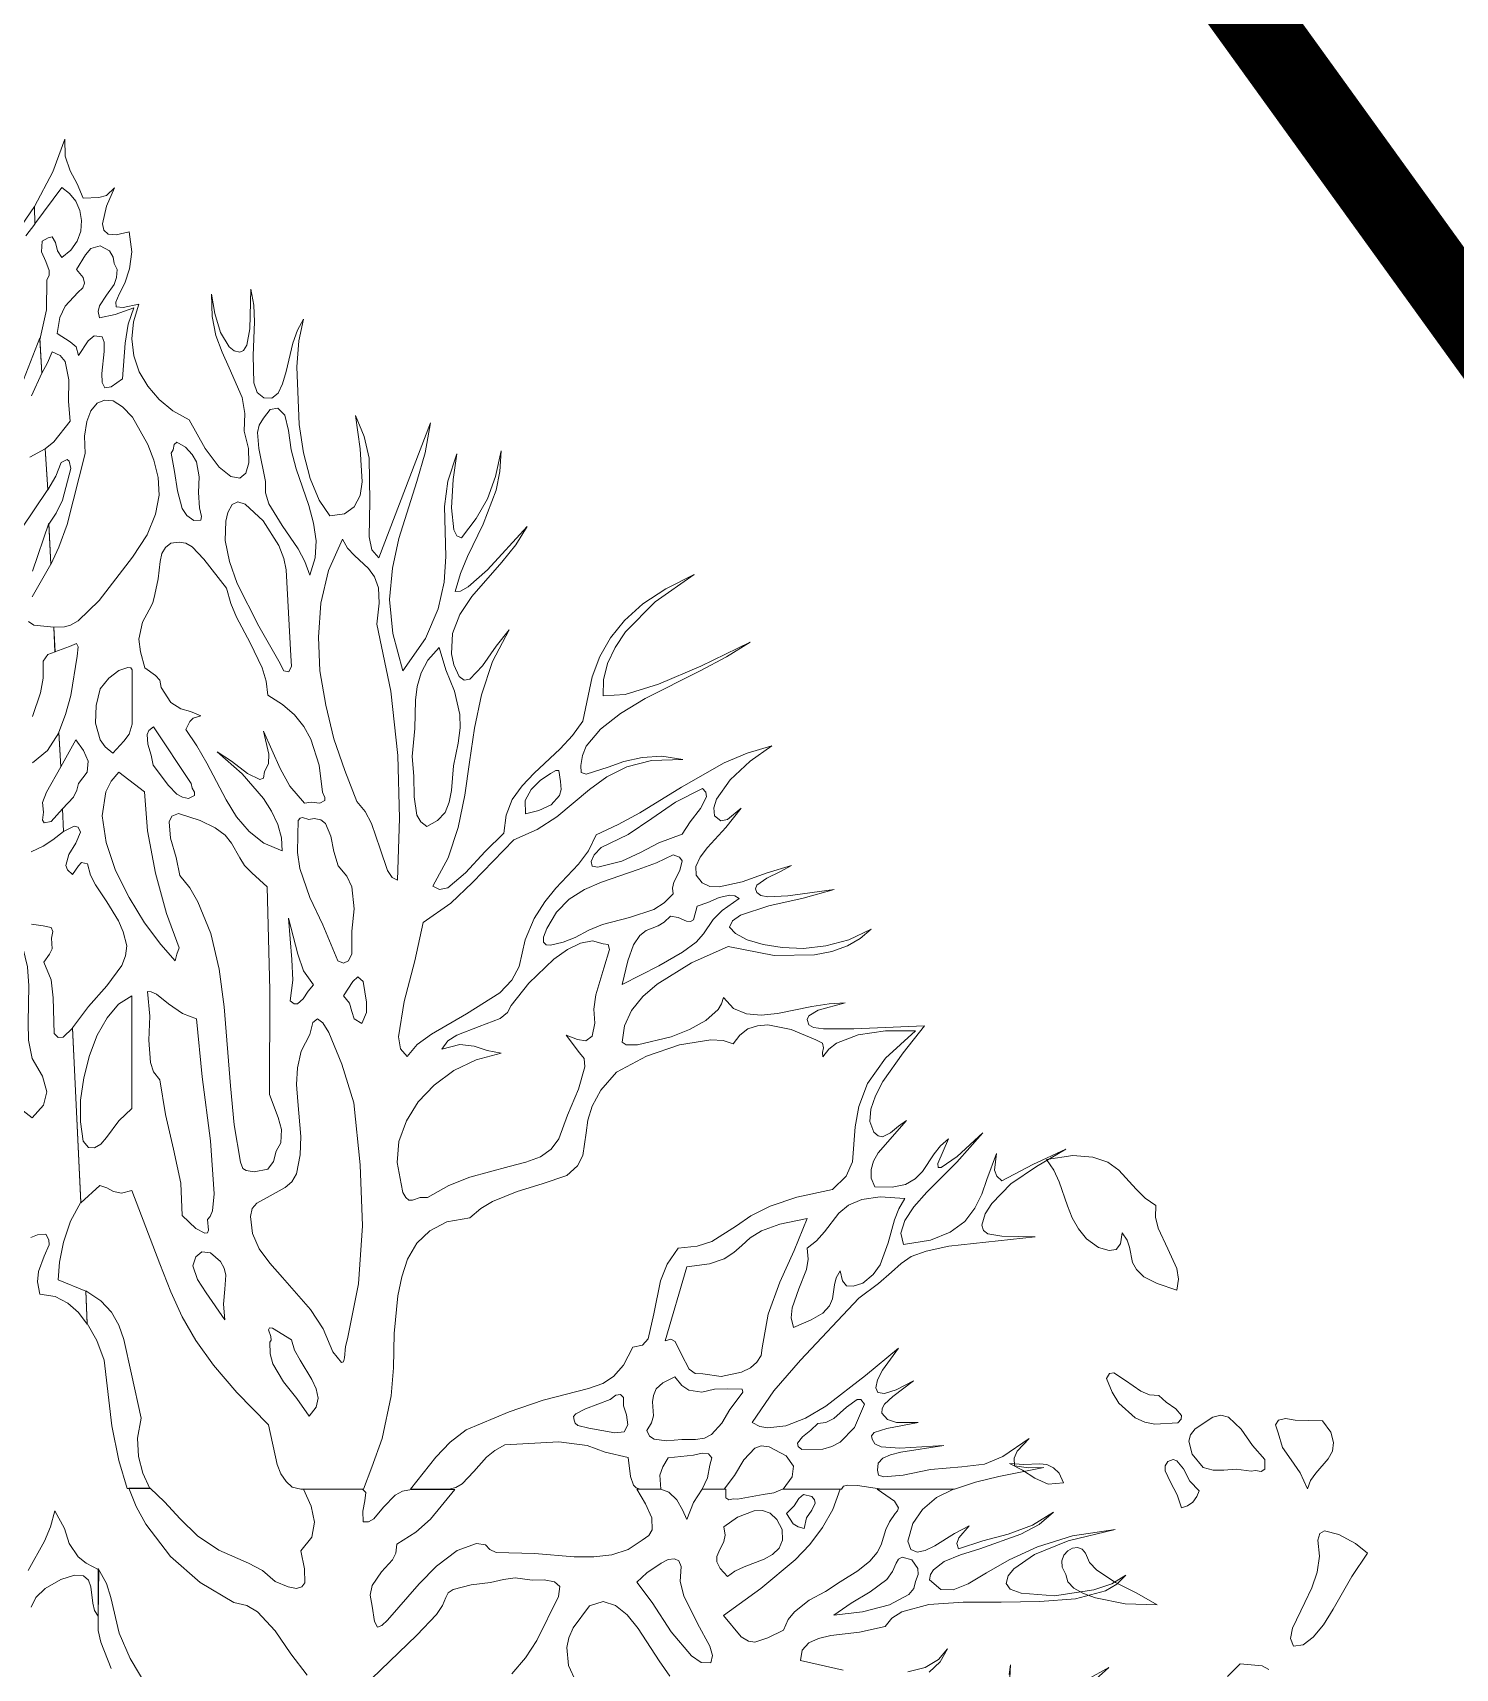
# Model space of a CAD drawing. Header units: inches. Extents: x -340059099 to 1458168, y 1119167 to 1294232938.
# Drawn here: x 457132.2 to 457316.9, y 2621701.6 to 2621913.9 of the extents above; entities that cross this region are included whole.
import ezdxf

# ---------------------------------------------------------------- set-up
doc = ezdxf.new("R2010")
doc.units = ezdxf.units.IN
doc.header["$MEASUREMENT"] = 0
doc.layers.add('BUILDING', color=5, linetype='Continuous', lineweight=15)
doc.layers.add('TREE', color=3, linetype='Continuous', lineweight=15)
doc.layers.add('Text', color=7, linetype='Continuous')

# ---------------------------------------------------------------- blocks, each defined once
blk = doc.blocks.new('tree2')
at = {"layer": 'TREE'}
for points in [[(5207.2362, 5947.8649), (5207.2144, 5947.8738), (5207.2153, 5947.8877), (5207.2187, 5947.9037), (5207.2242, 5947.9203), (5207.2322, 5947.9351), (5207.2258, 5948.0727), (5207.2184, 5948.0656), (5207.2144, 5948.0653), (5207.2113, 5948.0684), (5207.2104, 5948.0967), (5207.2088, 5948.1109), (5207.203, 5948.1248), (5207.2076, 5948.1312), (5207.2095, 5948.1355), (5207.2091, 5948.1439), (5207.2101, 5948.1491), (5207.2088, 5948.1522), (5207.2024, 5948.1537), (5207.1934, 5948.1549)], [(5207.1931, 5948.2122), (5207.2024, 5948.2165), (5207.2101, 5948.2215), (5207.2187, 5948.2282), (5207.2178, 5948.2461), (5207.2088, 5948.2362), (5207.2033, 5948.235), (5207.2021, 5948.2372), (5207.2027, 5948.2436), (5207.2021, 5948.251), (5207.2051, 5948.2593), (5207.2165, 5948.2793), (5207.215, 5948.3061), (5207.2058, 5948.2923), (5207.1941, 5948.2824)], [(5207.1941, 5948.3191), (5207.2005, 5948.3379), (5207.2024, 5948.3493), (5207.2024, 5948.3628), (5207.2061, 5948.368), (5207.2119, 5948.3702), (5207.211, 5948.3896), (5207.195, 5948.3914), (5207.191, 5948.3942)], [(5207.1937, 5948.4136), (5207.2085, 5948.4395), (5207.207, 5948.4718), (5207.1941, 5948.4339)], [(5207.1851, 5948.4672), (5207.2061, 5948.4986), (5207.2042, 5948.5306), (5207.1919, 5948.5242)], [(5207.1934, 5948.5725), (5207.2015, 5948.5904), (5207.1999, 5948.6184), (5207.1833, 5948.5756)], [(5207.1888, 5948.6991), (5207.1959, 5948.7083), (5207.1956, 5948.7222), (5207.1716, 5948.6871)], [(5207.1928, 5947.9074), (5207.1981, 5947.9095), (5207.2045, 5947.9098), (5207.207, 5947.9055), (5207.2073, 5947.9015), (5207.2033, 5947.8926), (5207.1987, 5947.8803), (5207.1981, 5947.8723), (5207.1999, 5947.8624), (5207.2119, 5947.8606), (5207.2221, 5947.8553), (5207.2304, 5947.8479), (5207.2372, 5947.8387), (5207.2362, 5947.8649)], [(5207.9229, 5947.7084), (5207.9396, 5947.714), (5207.958, 5947.7183), (5207.9935, 5947.7254), (5207.9814, 5947.7251), (5207.9704, 5947.7269), (5207.9701, 5947.7328), (5207.9725, 5947.7383), (5207.9821, 5947.7485), (5207.9611, 5947.7343), (5207.9467, 5947.7282), (5207.9288, 5947.726), (5207.9039, 5947.7238), (5207.8823, 5947.7195), (5207.8672, 5947.718), (5207.8629, 5947.7195), (5207.862, 5947.7235), (5207.8626, 5947.7288), (5207.8663, 5947.7328), (5207.8724, 5947.7355), (5207.8805, 5947.7377), (5207.9146, 5947.7429), (5207.8798, 5947.7408), (5207.865, 5947.7417), (5207.8601, 5947.7442), (5207.858, 5947.7479), (5207.8574, 5947.7506), (5207.8595, 5947.7531), (5207.8694, 5947.7562), (5207.8943, 5947.7611), (5207.8771, 5947.7611), (5207.87, 5947.7633), (5207.8654, 5947.7685), (5207.8657, 5947.7722), (5207.8675, 5947.7756), (5207.8743, 5947.7817), (5207.8906, 5947.7941), (5207.8768, 5947.787), (5207.8675, 5947.7839), (5207.8623, 5947.7848), (5207.8607, 5947.7885), (5207.862, 5947.7947), (5207.866, 5947.8024), (5207.8786, 5947.8199), (5207.8527, 5947.7981), (5207.8213, 5947.774), (5207.8053, 5947.7645), (5207.7896, 5947.7583), (5207.7754, 5947.7568), (5207.769, 5947.758), (5207.7631, 5947.7611), (5207.7801, 5947.7861), (5207.8013, 5947.8104), (5207.8472, 5947.8593), (5207.8629, 5947.871), (5207.8731, 5947.88), (5207.8808, 5947.8867), (5207.8888, 5947.8923), (5207.9005, 5947.8966), (5207.9186, 5947.9003), (5207.9867, 5947.9077), (5207.9605, 5947.9083), (5207.9494, 5947.9101), (5207.946, 5947.9129), (5207.9445, 5947.9169), (5207.9473, 5947.9259), (5207.9525, 5947.9342), (5207.9676, 5947.9496), (5207.9879, 5947.9634), (5208.011, 5947.977), (5207.9848, 5947.965), (5207.9605, 5947.952), (5207.9565, 5947.9557), (5207.9547, 5947.9606), (5207.9562, 5947.9736), (5207.9485, 5947.953), (5207.9445, 5947.9416), (5207.939, 5947.9305), (5207.931, 5947.92), (5207.9196, 5947.9114), (5207.9039, 5947.9052), (5207.8826, 5947.9018), (5207.8805, 5947.9108), (5207.8838, 5947.9206), (5207.8909, 5947.9314), (5207.9011, 5947.9431), (5207.9248, 5947.9668), (5207.9454, 5947.9899), (5207.9251, 5947.9714), (5207.9125, 5947.9625), (5207.91, 5947.9625), (5207.9097, 5947.9659), (5207.9183, 5947.9853), (5207.9119, 5947.9797), (5207.9069, 5947.9733), (5207.8977, 5947.9594), (5207.8918, 5947.9536), (5207.8841, 5947.9493), (5207.8737, 5947.9471), (5207.8601, 5947.9474), (5207.857, 5947.9542), (5207.857, 5947.961), (5207.8589, 5947.9677), (5207.8626, 5947.9742), (5207.8851, 5947.9998), (5207.8786, 5947.9954), (5207.8724, 5947.9899), (5207.866, 5947.9868), (5207.8626, 5947.9877), (5207.8592, 5947.9905), (5207.8561, 5947.9991), (5207.8567, 5948.0087), (5207.8604, 5948.0192), (5207.8663, 5948.0305), (5207.8823, 5948.0533), (5207.8992, 5948.0746), (5207.8435, 5948.0721), (5207.8195, 5948.0721), (5207.8115, 5948.0733), (5207.8078, 5948.0755), (5207.8065, 5948.0795), (5207.8078, 5948.0826), (5207.8152, 5948.0869), (5207.8364, 5948.0927), (5207.8238, 5948.0921), (5207.8102, 5948.09), (5207.7831, 5948.0844), (5207.7702, 5948.0829), (5207.7585, 5948.0841), (5207.7483, 5948.0884), (5207.7403, 5948.0971), (5207.7388, 5948.0921), (5207.736, 5948.0875), (5207.7265, 5948.0789), (5207.7135, 5948.0718), (5207.6991, 5948.0659), (5207.6723, 5948.0595), (5207.6634, 5948.0595), (5207.6603, 5948.0617), (5207.6621, 5948.0746), (5207.6677, 5948.0866), (5207.6766, 5948.0977), (5207.688, 5948.1075), (5207.7151, 5948.1245), (5207.744, 5948.1374), (5207.7804, 5948.1303), (5207.8124, 5948.1306), (5207.8259, 5948.1334), (5207.8383, 5948.1377), (5207.8484, 5948.1436), (5207.857, 5948.1509), (5207.8395, 5948.1426), (5207.8213, 5948.1377), (5207.8035, 5948.1358), (5207.7868, 5948.1365), (5207.7717, 5948.1389), (5207.7591, 5948.1426), (5207.7499, 5948.1476), (5207.745, 5948.1525), (5207.7474, 5948.1577), (5207.7539, 5948.162), (5207.7761, 5948.1694), (5207.8032, 5948.1756), (5207.8278, 5948.1823), (5207.7911, 5948.1774), (5207.7754, 5948.1765), (5207.7699, 5948.1777), (5207.7668, 5948.1799), (5207.7656, 5948.183), (5207.7668, 5948.1857), (5207.7745, 5948.1913), (5207.785, 5948.1962), (5207.7942, 5948.2014), (5207.7748, 5948.1956), (5207.7551, 5948.1885), (5207.737, 5948.1845), (5207.7296, 5948.1848), (5207.7234, 5948.1876), (5207.7188, 5948.1937), (5207.7185, 5948.2005), (5207.7219, 5948.2079), (5207.7277, 5948.2156), (5207.7422, 5948.2313), (5207.7542, 5948.2467), (5207.7434, 5948.2378), (5207.7382, 5948.2365), (5207.7333, 5948.2406), (5207.7326, 5948.247), (5207.7348, 5948.2538), (5207.7456, 5948.2689), (5207.7613, 5948.2837), (5207.7785, 5948.296), (5207.7591, 5948.2901), (5207.741, 5948.2824), (5207.7071, 5948.2633), (5207.6741, 5948.243), (5207.6572, 5948.2338), (5207.6396, 5948.2255), (5207.6335, 5948.2128), (5207.6258, 5948.2024), (5207.6079, 5948.1833), (5207.599, 5948.1725), (5207.5907, 5948.1593), (5207.5836, 5948.1426), (5207.5787, 5948.1214), (5207.5731, 5948.1106), (5207.5636, 5948.1008), (5207.5371, 5948.0841), (5207.5094, 5948.0681), (5207.4983, 5948.0598), (5207.4903, 5948.0503), (5207.4851, 5948.0564), (5207.4835, 5948.0659), (5207.4878, 5948.0937), (5207.4964, 5948.126), (5207.5029, 5948.1562), (5207.5248, 5948.1716), (5207.542, 5948.1879), (5207.5747, 5948.2215), (5207.5931, 5948.2298), (5207.6085, 5948.2399), (5207.6344, 5948.2615), (5207.648, 5948.2713), (5207.664, 5948.2793), (5207.6834, 5948.2843), (5207.7083, 5948.2852), (5207.6917, 5948.2877), (5207.676, 5948.2867), (5207.6615, 5948.2834), (5207.6492, 5948.279), (5207.6319, 5948.2735), (5207.6279, 5948.2747), (5207.6276, 5948.2803), (5207.6289, 5948.2883), (5207.6319, 5948.2957), (5207.643, 5948.3092), (5207.659, 5948.3215), (5207.6784, 5948.3332), (5207.7219, 5948.3551), (5207.7428, 5948.3662), (5207.7613, 5948.3779), (5207.7225, 5948.3588), (5207.6889, 5948.3446), (5207.6627, 5948.3366), (5207.6452, 5948.3354), (5207.6455, 5948.348), (5207.6486, 5948.361), (5207.6547, 5948.3736), (5207.663, 5948.3859), (5207.6864, 5948.4096), (5207.7172, 5948.4312), (5207.6948, 5948.4201), (5207.6766, 5948.4081), (5207.6621, 5948.3951), (5207.651, 5948.3813), (5207.6427, 5948.3665), (5207.6366, 5948.3505), (5207.6292, 5948.3154), (5207.6209, 5948.304), (5207.6113, 5948.2935), (5207.5907, 5948.2744), (5207.5811, 5948.2643), (5207.5734, 5948.2535), (5207.5685, 5948.2412), (5207.5667, 5948.227), (5207.5519, 5948.2125), (5207.5365, 5948.1956), (5207.5223, 5948.1836), (5207.5158, 5948.1823), (5207.5106, 5948.1851), (5207.5226, 5948.2073), (5207.5306, 5948.2313), (5207.5359, 5948.2569), (5207.5396, 5948.283), (5207.5436, 5948.3098), (5207.5491, 5948.3363), (5207.5577, 5948.3625), (5207.571, 5948.3877), (5207.5605, 5948.3748), (5207.5497, 5948.3591), (5207.5399, 5948.3486), (5207.5353, 5948.3477), (5207.5313, 5948.3508), (5207.5272, 5948.36), (5207.5254, 5948.3686), (5207.526, 5948.3847), (5207.5319, 5948.3998), (5207.5414, 5948.4139), (5207.5651, 5948.441), (5207.5762, 5948.4549), (5207.5851, 5948.4693), (5207.5537, 5948.4349), (5207.5386, 5948.4216), (5207.5325, 5948.4182), (5207.5282, 5948.4179), (5207.5325, 5948.4321), (5207.538, 5948.4456), (5207.5503, 5948.4712), (5207.5605, 5948.498), (5207.5636, 5948.5128), (5207.5645, 5948.5291), (5207.5602, 5948.5088), (5207.5537, 5948.4912), (5207.5448, 5948.4755), (5207.5331, 5948.4604), (5207.5294, 5948.462), (5207.5272, 5948.4666), (5207.5254, 5948.4841), (5207.5266, 5948.5063), (5207.5294, 5948.5266), (5207.5223, 5948.5051), (5207.5199, 5948.485), (5207.5208, 5948.4456), (5207.5195, 5948.4253), (5207.5149, 5948.4041), (5207.5048, 5948.3807), (5207.4869, 5948.3551), (5207.4789, 5948.3847), (5207.4764, 5948.4115), (5207.4786, 5948.4364), (5207.4838, 5948.4598), (5207.498, 5948.5048), (5207.5045, 5948.5275), (5207.5088, 5948.5513), (5207.4678, 5948.4444), (5207.4623, 5948.4509), (5207.4601, 5948.461), (5207.4607, 5948.4894), (5207.4601, 5948.5232), (5207.4564, 5948.5405), (5207.4493, 5948.5571), (5207.453, 5948.5306), (5207.4546, 5948.5045), (5207.453, 5948.4937), (5207.4484, 5948.4847), (5207.4407, 5948.4792), (5207.429, 5948.4777), (5207.4207, 5948.49), (5207.4136, 5948.5072), (5207.4084, 5948.5275), (5207.405, 5948.55), (5207.4031, 5948.5956), (5207.4047, 5948.6159), (5207.4084, 5948.6332), (5207.4035, 5948.6245), (5207.3998, 5948.6141), (5207.3945, 5948.5919), (5207.3918, 5948.582), (5207.3884, 5948.5747), (5207.3834, 5948.5707), (5207.377, 5948.571), (5207.3717, 5948.5753), (5207.369, 5948.5827), (5207.3684, 5948.6045), (5207.3696, 5948.631), (5207.369, 5948.6443), (5207.3668, 5948.6569), (5207.3659, 5948.6255), (5207.3634, 5948.6125), (5207.361, 5948.6085), (5207.3579, 5948.607), (5207.3536, 5948.6082), (5207.3496, 5948.6113), (5207.3428, 5948.6227), (5207.3382, 5948.6375), (5207.3357, 5948.6529), (5207.336, 5948.6353), (5207.3391, 5948.6202), (5207.344, 5948.607), (5207.3496, 5948.5947), (5207.3597, 5948.5713), (5207.3619, 5948.5586), (5207.3613, 5948.5445), (5207.3647, 5948.5309), (5207.365, 5948.5195), (5207.3628, 5948.5115), (5207.3579, 5948.5075), (5207.3508, 5948.5088), (5207.3416, 5948.5162), (5207.3305, 5948.5309), (5207.3179, 5948.5537), (5207.3049, 5948.5608), (5207.2941, 5948.5697), (5207.2852, 5948.5802), (5207.2784, 5948.5916), (5207.2741, 5948.6042), (5207.2726, 5948.6175), (5207.2738, 5948.631), (5207.2781, 5948.6449), (5207.2658, 5948.6424), (5207.2603, 5948.643), (5207.26, 5948.6467), (5207.2627, 5948.6529), (5207.267, 5948.6615), (5207.2707, 5948.6729), (5207.2726, 5948.6864), (5207.2704, 5948.7021), (5207.2603, 5948.6997), (5207.2538, 5948.7003), (5207.2504, 5948.7034), (5207.2495, 5948.7086), (5207.2526, 5948.7225), (5207.259, 5948.7369), (5207.2526, 5948.7308), (5207.2464, 5948.7292), (5207.2341, 5948.7289), (5207.2295, 5948.74), (5207.2239, 5948.7505), (5207.2199, 5948.7619), (5207.2196, 5948.7754), (5207.2101, 5948.7496), (5207.1956, 5948.7222), (5207.1959, 5948.7086), (5207.2172, 5948.7373), (5207.2233, 5948.7326), (5207.2282, 5948.7265), (5207.2316, 5948.7191), (5207.2329, 5948.7111), (5207.2322, 5948.7028), (5207.2295, 5948.6948), (5207.2245, 5948.6877), (5207.2172, 5948.6818), (5207.2138, 5948.6871), (5207.2122, 5948.6938), (5207.2095, 5948.6981), (5207.2064, 5948.6975), (5207.2018, 5948.6948), (5207.2011, 5948.6864), (5207.2045, 5948.6787), (5207.2073, 5948.6717), (5207.2073, 5948.668), (5207.2055, 5948.664), (5207.2051, 5948.6406), (5207.1999, 5948.6169), (5207.2015, 5948.5904), (5207.2058, 5948.5987), (5207.2095, 5948.6073), (5207.2159, 5948.6045), (5207.2199, 5948.5996), (5207.2227, 5948.5851), (5207.2224, 5948.5682), (5207.2239, 5948.5525), (5207.211, 5948.5362), (5207.2042, 5948.5306), (5207.2061, 5948.4983), (5207.2125, 5948.5091), (5207.2168, 5948.5199), (5207.2215, 5948.5223), (5207.223, 5948.5208), (5207.2245, 5948.5152), (5207.2178, 5948.49), (5207.2128, 5948.4798), (5207.207, 5948.4712), (5207.2085, 5948.4392), (5207.215, 5948.453), (5207.2215, 5948.4709), (5207.2356, 5948.5269), (5207.2353, 5948.5408), (5207.2369, 5948.5522), (5207.2402, 5948.5608), (5207.2452, 5948.5667), (5207.251, 5948.5691), (5207.2578, 5948.5685), (5207.2652, 5948.5639), (5207.2732, 5948.5556), (5207.2852, 5948.534), (5207.2901, 5948.5217), (5207.2935, 5948.5081), (5207.2941, 5948.494), (5207.2914, 5948.4789), (5207.2846, 5948.4626), (5207.2732, 5948.445), (5207.2467, 5948.4108), (5207.2301, 5948.3948), (5207.2242, 5948.3914), (5207.2193, 5948.3899), (5207.211, 5948.3896), (5207.2116, 5948.3702), (5207.2233, 5948.3745), (5207.2289, 5948.3767), (5207.2301, 5948.3742), (5207.2295, 5948.3668), (5207.2245, 5948.3357), (5207.2202, 5948.3206), (5207.215, 5948.3068), (5207.2165, 5948.2793), (5207.2282, 5948.3006), (5207.2344, 5948.2923), (5207.2381, 5948.2837), (5207.2372, 5948.275), (5207.2304, 5948.2661), (5207.2292, 5948.2609), (5207.2264, 5948.2553), (5207.2178, 5948.2461), (5207.2187, 5948.2282), (5207.227, 5948.2325), (5207.2301, 5948.2316), (5207.2319, 5948.2276), (5207.2282, 5948.219), (5207.2227, 5948.2101), (5207.2205, 5948.2014), (5207.2218, 5948.1978), (5207.2258, 5948.1941), (5207.2304, 5948.2011), (5207.2329, 5948.2036), (5207.2375, 5948.2027), (5207.2399, 5948.1937), (5207.2439, 5948.186), (5207.2529, 5948.1725), (5207.2621, 5948.1577), (5207.2658, 5948.1488), (5207.2686, 5948.1377), (5207.2677, 5948.13), (5207.2646, 5948.1223), (5207.2529, 5948.1063), (5207.2384, 5948.09), (5207.2258, 5948.073), (5207.2322, 5947.9348), (5207.2473, 5947.9483), (5207.2529, 5947.9465), (5207.2581, 5947.9437), (5207.2643, 5947.9422), (5207.2726, 5947.9443), (5207.2948, 5947.8864), (5207.3034, 5947.8643), (5207.3123, 5947.8446), (5207.3231, 5947.8258), (5207.3372, 5947.8064), (5207.3557, 5947.7848), (5207.3807, 5947.7593), (5207.3874, 5947.7278), (5207.3905, 5947.7205), (5207.3945, 5947.7143), (5207.3994, 5947.71), (5207.4062, 5947.7084), (5207.4558, 5947.7084), (5207.4623, 5947.7257), (5207.4706, 5947.7485), (5207.4777, 5947.782), (5207.4795, 5947.8042), (5207.4801, 5947.8313), (5207.4829, 5947.8612), (5207.486, 5947.8763), (5207.4906, 5947.8901), (5207.498, 5947.9028), (5207.5082, 5947.9126), (5207.5217, 5947.9197), (5207.5399, 5947.9228), (5207.5485, 5947.9302), (5207.5577, 5947.9357), (5207.5771, 5947.9437), (5207.5971, 5947.9496), (5207.6165, 5947.9563), (5207.6249, 5947.964), (5207.6292, 5947.972), (5207.6319, 5947.9899), (5207.6332, 5948.0001), (5207.6366, 5948.0111), (5207.6433, 5948.0238), (5207.6557, 5948.0379), (5207.6794, 5948.0506), (5207.7055, 5948.0595), (5207.7302, 5948.0635), (5207.74, 5948.0629), (5207.748, 5948.0604), (5207.7533, 5948.0672), (5207.7597, 5948.0721), (5207.7671, 5948.0746), (5207.7754, 5948.0755), (5207.7939, 5948.0718), (5207.8133, 5948.0635), (5207.8185, 5948.061), (5207.8195, 5948.0573), (5207.8185, 5948.0536), (5207.8189, 5948.05), (5207.8235, 5948.0561), (5207.8296, 5948.061), (5207.8469, 5948.0675), (5207.8684, 5948.0706), (5207.8921, 5948.0706), (5207.8684, 5948.049), (5207.8543, 5948.029), (5207.8472, 5948.0108), (5207.8444, 5947.9948), (5207.8423, 5947.9671), (5207.8373, 5947.9557), (5207.8266, 5947.9453), (5207.7982, 5947.9391), (5207.7773, 5947.932), (5207.7619, 5947.9243), (5207.7505, 5947.9166), (5207.7311, 5947.904), (5207.7194, 5947.9003), (5207.7046, 5947.8988), (5207.6957, 5947.8861), (5207.6905, 5947.8729), (5207.6852, 5947.847), (5207.6809, 5947.8273), (5207.6763, 5947.8221), (5207.6686, 5947.8205), (5207.6612, 5947.8064), (5207.6535, 5947.7974), (5207.6449, 5947.7919), (5207.6335, 5947.7879), (5207.5978, 5947.7787), (5207.571, 5947.7694), (5207.5368, 5947.7553), (5207.5242, 5947.7454), (5207.5128, 5947.7337), (5207.4928, 5947.7084), (5207.5235, 5947.7084), (5207.5288, 5947.7097), (5207.5337, 5947.7125), (5207.5429, 5947.7223), (5207.5531, 5947.7337), (5207.5596, 5947.7389), (5207.5676, 5947.7433), (5207.6101, 5947.7457), (5207.6326, 5947.7429), (5207.6467, 5947.7377), (5207.6649, 5947.7334), (5207.6667, 5947.7183), (5207.6692, 5947.7115), (5207.6714, 5947.7094), (5207.6744, 5947.7084), (5207.6908, 5947.7084), (5207.6901, 5947.7195), (5207.6923, 5947.726), (5207.6966, 5947.7331), (5207.7166, 5947.7352), (5207.7234, 5947.7368), (5207.7286, 5947.7362), (5207.7311, 5947.7331), (5207.7296, 5947.7272), (5207.7277, 5947.7174), (5207.7234, 5947.7084), (5207.741, 5947.7084), (5207.749, 5947.7192), (5207.7563, 5947.7315), (5207.765, 5947.7408), (5207.7702, 5947.7426), (5207.7764, 5947.7417), (5207.7899, 5947.7346), (5207.7958, 5947.7266), (5207.7945, 5947.718), (5207.7875, 5947.7084), (5207.8336, 5947.7084), (5207.8352, 5947.7106), (5207.8383, 5947.7115), (5207.8463, 5947.7112), (5207.8654, 5947.7084), (5207.9229, 5947.7084)], [(5207.2135, 5948.6218), (5207.2156, 5948.6344), (5207.2199, 5948.6433), (5207.2298, 5948.6541), (5207.2338, 5948.6578), (5207.2353, 5948.6615), (5207.2341, 5948.6661), (5207.2289, 5948.6723), (5207.2359, 5948.684), (5207.2402, 5948.6889), (5207.2476, 5948.6911), (5207.255, 5948.6871), (5207.2578, 5948.6821), (5207.2587, 5948.6772), (5207.2609, 5948.6723), (5207.2606, 5948.6661), (5207.2587, 5948.6606), (5207.2526, 5948.652), (5207.247, 5948.6436), (5207.2461, 5948.6393), (5207.247, 5948.6341), (5207.2593, 5948.6369), (5207.2741, 5948.6421), (5207.2698, 5948.6292), (5207.2673, 5948.6141), (5207.2652, 5948.5861), (5207.2563, 5948.5796), (5207.2513, 5948.579), (5207.2492, 5948.583), (5207.2489, 5948.5901), (5207.2507, 5948.6076), (5207.2507, 5948.615), (5207.2492, 5948.6193), (5207.2427, 5948.6199), (5207.2381, 5948.6159), (5207.2304, 5948.6045), (5207.2286, 5948.6113), (5207.2239, 5948.6153), (5207.2135, 5948.6218)], [(5207.4133, 5948.4309), (5207.4093, 5948.4416), (5207.4041, 5948.4515), (5207.3915, 5948.47), (5207.381, 5948.4872), (5207.3782, 5948.4958), (5207.3782, 5948.5048), (5207.373, 5948.5309), (5207.372, 5948.5436), (5207.3733, 5948.5494), (5207.3767, 5948.5549), (5207.3819, 5948.5617), (5207.3881, 5948.5627), (5207.3936, 5948.5574), (5207.3964, 5948.5451), (5207.3985, 5948.53), (5207.4025, 5948.5149), (5207.4124, 5948.486), (5207.4161, 5948.4718), (5207.4182, 5948.458), (5207.4176, 5948.4444), (5207.4133, 5948.4309)], [(5207.3215, 5948.474), (5207.316, 5948.478), (5207.3123, 5948.4835), (5207.3086, 5948.4974), (5207.3064, 5948.5128), (5207.3037, 5948.5272), (5207.3052, 5948.53), (5207.3061, 5948.534), (5207.3083, 5948.5359), (5207.3151, 5948.5319), (5207.3203, 5948.5263), (5207.3237, 5948.5205), (5207.3259, 5948.5084), (5207.3252, 5948.4961), (5207.3262, 5948.4841), (5207.3277, 5948.4771), (5207.3271, 5948.4743), (5207.3215, 5948.474)], [(5207.3982, 5948.3671), (5207.3988, 5948.3588), (5207.3967, 5948.3545), (5207.3927, 5948.3551), (5207.3887, 5948.3628), (5207.373, 5948.3905), (5207.356, 5948.4241), (5207.3499, 5948.4416), (5207.3465, 5948.4583), (5207.3468, 5948.4734), (5207.3486, 5948.4804), (5207.352, 5948.4866), (5207.3563, 5948.4887), (5207.3622, 5948.4869), (5207.3764, 5948.4737), (5207.3887, 5948.4543), (5207.3927, 5948.4441), (5207.3945, 5948.4349), (5207.3982, 5948.3671)], [(5207.4826, 5948.1897), (5207.4783, 5948.1919), (5207.4746, 5948.1974), (5207.469, 5948.2144), (5207.462, 5948.2344), (5207.457, 5948.2439), (5207.4506, 5948.2519), (5207.441, 5948.2763), (5207.4324, 5948.3015), (5207.4259, 5948.328), (5207.4213, 5948.3551), (5207.4201, 5948.3819), (5207.4219, 5948.4087), (5207.4281, 5948.4345), (5207.4392, 5948.4592), (5207.4432, 5948.4521), (5207.4487, 5948.4463), (5207.4598, 5948.4361), (5207.4644, 5948.4296), (5207.4675, 5948.4207), (5207.4681, 5948.4087), (5207.4663, 5948.3921), (5207.4774, 5948.3391), (5207.4829, 5948.2883), (5207.4841, 5948.2387), (5207.4826, 5948.1897)], [(5207.4232, 5948.2593), (5207.4253, 5948.255), (5207.4253, 5948.2526), (5207.4213, 5948.2507), (5207.4145, 5948.2513), (5207.409, 5948.2507), (5207.3976, 5948.264), (5207.3899, 5948.2781), (5207.3767, 5948.3074), (5207.381, 5948.2892), (5207.3807, 5948.2818), (5207.3776, 5948.2757), (5207.3767, 5948.2704), (5207.3739, 5948.2692), (5207.364, 5948.2741), (5207.3514, 5948.2837), (5207.34, 5948.2911), (5207.3597, 5948.2738), (5207.3767, 5948.2544), (5207.3831, 5948.2442), (5207.3881, 5948.2338), (5207.3908, 5948.2233), (5207.3915, 5948.2128), (5207.377, 5948.219), (5207.3653, 5948.2282), (5207.3554, 5948.2399), (5207.3471, 5948.2532), (5207.332, 5948.2821), (5207.324, 5948.296), (5207.3154, 5948.3089), (5207.3185, 5948.3151), (5207.3212, 5948.3178), (5207.3271, 5948.3197), (5207.3191, 5948.3231), (5207.3114, 5948.3252), (5207.3034, 5948.3302), (5207.2957, 5948.3419), (5207.2948, 5948.3477), (5207.2914, 5948.3514), (5207.283, 5948.3576), (5207.2794, 5948.3702), (5207.2781, 5948.3801), (5207.2809, 5948.3936), (5207.2864, 5948.4035), (5207.2892, 5948.409), (5207.2907, 5948.4155), (5207.2935, 5948.4278), (5207.2951, 5948.4416), (5207.2963, 5948.4478), (5207.2991, 5948.4527), (5207.3034, 5948.4561), (5207.3101, 5948.457), (5207.3154, 5948.4561), (5207.3203, 5948.4533), (5207.3295, 5948.4435), (5207.3474, 5948.4204), (5207.3508, 5948.4084), (5207.3554, 5948.3976), (5207.3662, 5948.3773), (5207.3757, 5948.3576), (5207.3788, 5948.3471), (5207.38, 5948.336), (5207.3918, 5948.3286), (5207.4013, 5948.3203), (5207.4087, 5948.3111), (5207.4142, 5948.3012), (5207.4207, 5948.2806), (5207.4232, 5948.2593)], [(5207.5057, 5948.2322), (5207.5011, 5948.2359), (5207.498, 5948.2412), (5207.4958, 5948.2556), (5207.4955, 5948.272), (5207.4943, 5948.2874), (5207.4964, 5948.3095), (5207.4968, 5948.332), (5207.4983, 5948.3428), (5207.5014, 5948.3536), (5207.5066, 5948.3637), (5207.5155, 5948.3736), (5207.5208, 5948.356), (5207.5276, 5948.3391), (5207.5319, 5948.3206), (5207.5322, 5948.3101), (5207.5306, 5948.2981), (5207.5269, 5948.28), (5207.5254, 5948.2606), (5207.5235, 5948.2513), (5207.5202, 5948.2433), (5207.5143, 5948.2369), (5207.5057, 5948.2322)], [(5207.2729, 5948.3129), (5207.2704, 5948.3052), (5207.2664, 5948.2997), (5207.2575, 5948.2901), (5207.2516, 5948.2951), (5207.2476, 5948.3006), (5207.2439, 5948.3138), (5207.2443, 5948.3277), (5207.2476, 5948.3409), (5207.2544, 5948.3493), (5207.2624, 5948.3554), (5207.2695, 5948.3579), (5207.2717, 5948.3576), (5207.2729, 5948.356), (5207.2729, 5948.3129)], [(5207.3194, 5948.2661), (5207.3203, 5948.2624), (5207.3222, 5948.2593), (5207.3222, 5948.2566), (5207.3175, 5948.2544), (5207.3126, 5948.2553), (5207.3083, 5948.2578), (5207.3015, 5948.2646), (5207.2895, 5948.2806), (5207.288, 5948.2886), (5207.2852, 5948.2972), (5207.2846, 5948.3049), (5207.2861, 5948.308), (5207.2898, 5948.3108), (5207.3194, 5948.2661)], [(5207.2624, 5948.275), (5207.2827, 5948.2596), (5207.2849, 5948.2288), (5207.2914, 5948.1953), (5207.3, 5948.1633), (5207.3101, 5948.1362), (5207.3083, 5948.1312), (5207.3068, 5948.126), (5207.2954, 5948.1389), (5207.2827, 5948.1559), (5207.2704, 5948.1759), (5207.2596, 5948.1974), (5207.2523, 5948.2196), (5207.2492, 5948.2406), (5207.252, 5948.2596), (5207.2563, 5948.268), (5207.2624, 5948.275)], [(5207.5839, 5948.2421), (5207.5836, 5948.2526), (5207.5882, 5948.2615), (5207.5953, 5948.2686), (5207.6036, 5948.2741), (5207.6079, 5948.2763), (5207.6101, 5948.2763), (5207.6116, 5948.2677), (5207.6119, 5948.2615), (5207.6107, 5948.2566), (5207.6042, 5948.2492), (5207.5944, 5948.2449), (5207.5839, 5948.2421)], [(5207.6409, 5948.1999), (5207.6366, 5948.2008), (5207.6356, 5948.2045), (5207.6381, 5948.2098), (5207.6436, 5948.2156), (5207.6649, 5948.2258), (5207.6837, 5948.2384), (5207.7025, 5948.2513), (5207.7237, 5948.2621), (5207.7265, 5948.2593), (5207.7268, 5948.2556), (5207.7222, 5948.2464), (5207.7139, 5948.2359), (5207.7077, 5948.2261), (5207.6892, 5948.2193), (5207.6747, 5948.2116), (5207.66, 5948.2048), (5207.6409, 5948.1999)], [(5207.3905, 5947.9822), (5207.3868, 5947.9754), (5207.3847, 5947.9674), (5207.38, 5947.9613), (5207.3693, 5947.9591), (5207.3631, 5947.9603), (5207.3603, 5947.9619), (5207.3585, 5947.9668), (5207.3536, 5947.9964), (5207.3505, 5948.0272), (5207.3456, 5948.0897), (5207.3416, 5948.1195), (5207.3351, 5948.1476), (5207.3249, 5948.1725), (5207.3185, 5948.1836), (5207.3105, 5948.1934), (5207.3077, 5948.2076), (5207.3031, 5948.223), (5207.3021, 5948.2359), (5207.3043, 5948.2402), (5207.3095, 5948.2424), (5207.3265, 5948.2369), (5207.3385, 5948.231), (5207.3465, 5948.2252), (5207.3514, 5948.219), (5207.3579, 5948.2073), (5207.3616, 5948.2014), (5207.3674, 5948.1956), (5207.3797, 5948.1845), (5207.3816, 5948.1029), (5207.3813, 5948.0204), (5207.3884, 5948.0022), (5207.3908, 5947.9927), (5207.3905, 5947.9822)], [(5207.4327, 5948.1322), (5207.4235, 5948.1543), (5207.4133, 5948.1759), (5207.4053, 5948.199), (5207.4035, 5948.2116), (5207.4038, 5948.2252), (5207.4041, 5948.2369), (5207.4056, 5948.2387), (5207.4075, 5948.2393), (5207.4124, 5948.2378), (5207.4167, 5948.2384), (5207.4219, 5948.2375), (5207.4256, 5948.2344), (5207.4299, 5948.2245), (5207.4324, 5948.2125), (5207.4358, 5948.2011), (5207.4426, 5948.1928), (5207.4466, 5948.1845), (5207.4484, 5948.167), (5207.4466, 5948.1494), (5207.4466, 5948.1315), (5207.4438, 5948.126), (5207.4398, 5948.1242), (5207.4355, 5948.126), (5207.4327, 5948.1322)], [(5207.623, 5948.1445), (5207.6135, 5948.1408), (5207.6036, 5948.1383), (5207.6002, 5948.1386), (5207.5981, 5948.1408), (5207.5981, 5948.1448), (5207.6008, 5948.1516), (5207.6082, 5948.1645), (5207.6184, 5948.1747), (5207.6304, 5948.1823), (5207.644, 5948.1882), (5207.6729, 5948.1981), (5207.6874, 5948.2033), (5207.7006, 5948.2098), (5207.7055, 5948.2079), (5207.7077, 5948.2051), (5207.7058, 5948.1974), (5207.7012, 5948.1882), (5207.7, 5948.1833), (5207.7006, 5948.179), (5207.6935, 5948.1719), (5207.6852, 5948.1666), (5207.6661, 5948.1602), (5207.6446, 5948.1546), (5207.6338, 5948.1503), (5207.623, 5948.1445)], [(5207.6603, 5948.1072), (5207.6646, 5948.126), (5207.6692, 5948.1386), (5207.6741, 5948.146), (5207.6791, 5948.15), (5207.6886, 5948.1537), (5207.6935, 5948.1565), (5207.6985, 5948.1614), (5207.7046, 5948.1602), (5207.7111, 5948.1574), (5207.7142, 5948.1571), (5207.7166, 5948.1583), (5207.7194, 5948.1691), (5207.728, 5948.1722), (5207.737, 5948.1759), (5207.7453, 5948.178), (5207.7493, 5948.1774), (5207.7526, 5948.1753), (5207.7394, 5948.1657), (5207.7323, 5948.1586), (5207.7246, 5948.1473), (5207.7188, 5948.1408), (5207.708, 5948.1328), (5207.6892, 5948.122), (5207.6603, 5948.1072)], [(5207.1937, 5948.0019), (5207.1867, 5948.0075), (5207.1793, 5948.0096), (5207.1639, 5948.0102), (5207.1571, 5948.0111), (5207.1509, 5948.0139), (5207.1463, 5948.0201), (5207.1436, 5948.0305), (5207.1432, 5948.065), (5207.1488, 5948.0995), (5207.167, 5948.1691), (5207.179, 5948.1525), (5207.1864, 5948.1365), (5207.19, 5948.1211), (5207.1913, 5948.1063), (5207.1907, 5948.0773), (5207.191, 5948.0632), (5207.1937, 5948.0487), (5207.2021, 5948.0349), (5207.2055, 5948.0225), (5207.2027, 5948.0118), (5207.1937, 5948.0019)], [(5207.4161, 5948.1069), (5207.4121, 5948.102), (5207.4081, 5948.0958), (5207.4035, 5948.0921), (5207.401, 5948.0921), (5207.3979, 5948.0943), (5207.3998, 5948.1106), (5207.3991, 5948.1269), (5207.3964, 5948.1596), (5207.4038, 5948.1312), (5207.4084, 5948.118), (5207.4161, 5948.1069)], [(5207.4854, 5947.9496), (5207.4823, 5947.9665), (5207.4838, 5947.9831), (5207.4897, 5947.9995), (5207.4989, 5948.0145), (5207.5115, 5948.0278), (5207.5272, 5948.0392), (5207.5448, 5948.0478), (5207.5645, 5948.053), (5207.5534, 5948.0552), (5207.5433, 5948.0586), (5207.5319, 5948.0598), (5207.5177, 5948.0561), (5207.5223, 5948.0626), (5207.5294, 5948.0672), (5207.5473, 5948.074), (5207.5639, 5948.0804), (5207.5697, 5948.085), (5207.5725, 5948.0906), (5207.5864, 5948.1084), (5207.6061, 5948.1272), (5207.6169, 5948.1349), (5207.6273, 5948.1399), (5207.6369, 5948.1417), (5207.6452, 5948.1395), (5207.6492, 5948.1389), (5207.6501, 5948.1349), (5207.6458, 5948.1201), (5207.6393, 5948.0992), (5207.6378, 5948.0878), (5207.6387, 5948.0767), (5207.6366, 5948.0663), (5207.6316, 5948.0626), (5207.6249, 5948.0638), (5207.6159, 5948.0672), (5207.6264, 5948.0533), (5207.6301, 5948.0487), (5207.6307, 5948.0423), (5207.6258, 5948.0244), (5207.6169, 5948.0041), (5207.6101, 5947.9853), (5207.6042, 5947.977), (5207.5956, 5947.9711), (5207.5842, 5947.9668), (5207.571, 5947.9634), (5207.5399, 5947.9551), (5207.5232, 5947.9483), (5207.5063, 5947.9388), (5207.5005, 5947.9388), (5207.4946, 5947.9369), (5207.4915, 5947.9369), (5207.4891, 5947.9388), (5207.4869, 5947.9428), (5207.4854, 5947.9496)], [(5207.4543, 5948.0764), (5207.4484, 5948.0801), (5207.4466, 5948.086), (5207.4447, 5948.0924), (5207.4398, 5948.0983), (5207.4472, 5948.1097), (5207.4512, 5948.1134), (5207.4555, 5948.1097), (5207.458, 5948.0934), (5207.458, 5948.085), (5207.4543, 5948.0764)], [(5207.2726, 5948.0093), (5207.2624, 5947.9995), (5207.2526, 5947.9862), (5207.248, 5947.981), (5207.243, 5947.9782), (5207.2384, 5947.9785), (5207.2341, 5947.9834), (5207.2319, 5947.9988), (5207.2319, 5948.0158), (5207.2347, 5948.0336), (5207.239, 5948.0512), (5207.2452, 5948.0672), (5207.2532, 5948.081), (5207.2621, 5948.0918), (5207.2726, 5948.0983), (5207.2726, 5948.0093)], [(5207.3123, 5947.9246), (5207.3114, 5947.9502), (5207.3055, 5947.977), (5207.2991, 5948.0044), (5207.2948, 5948.0318), (5207.2898, 5948.0382), (5207.2874, 5948.0456), (5207.2861, 5948.0632), (5207.2867, 5948.0823), (5207.2849, 5948.1017), (5207.288, 5948.1014), (5207.292, 5948.0995), (5207.3015, 5948.0921), (5207.3126, 5948.0844), (5207.3237, 5948.0801), (5207.3283, 5948.0342), (5207.3348, 5947.9837), (5207.3376, 5947.9419), (5207.3363, 5947.9283), (5207.3345, 5947.924), (5207.3323, 5947.9215), (5207.3332, 5947.9132), (5207.3323, 5947.9111), (5207.3302, 5947.9108), (5207.3231, 5947.9145), (5207.3123, 5947.9246)], [(5207.3665, 5947.924), (5207.3677, 5947.9302), (5207.3714, 5947.9345), (5207.3819, 5947.9403), (5207.3939, 5947.9468), (5207.3991, 5947.9514), (5207.4028, 5947.9576), (5207.4056, 5947.9727), (5207.4062, 5947.9871), (5207.4038, 5948.0148), (5207.4028, 5948.0281), (5207.4035, 5948.0413), (5207.4065, 5948.0546), (5207.4133, 5948.0678), (5207.4158, 5948.0773), (5207.4195, 5948.0801), (5207.4235, 5948.077), (5207.4284, 5948.0693), (5207.4386, 5948.0444), (5207.4481, 5948.0136), (5207.453, 5947.9646), (5207.4549, 5947.9166), (5207.4518, 5947.8707), (5207.4432, 5947.8273), (5207.4416, 5947.8211), (5207.4407, 5947.8122), (5207.4398, 5947.8091), (5207.4383, 5947.8085), (5207.4315, 5947.8168), (5207.4238, 5947.835), (5207.4139, 5947.8504), (5207.3918, 5947.8757), (5207.3816, 5947.8871), (5207.3733, 5947.8984), (5207.368, 5947.9105), (5207.3665, 5947.924)], [(5208.0988, 5947.8657), (5208.0831, 5947.871), (5208.0726, 5947.8762), (5208.0668, 5947.882), (5208.0637, 5947.8876), (5208.0613, 5947.8996), (5208.0594, 5947.9051), (5208.0554, 5947.911), (5208.0542, 5947.9024), (5208.0508, 5947.8977), (5208.0452, 5947.8971), (5208.0369, 5947.8993), (5208.0274, 5947.9061), (5208.0209, 5947.9141), (5208.016, 5947.9227), (5208.0123, 5947.9322), (5208.0058, 5947.9513), (5208.0015, 5947.9606), (5207.9957, 5947.9689), (5208.0166, 5947.972), (5208.0323, 5947.9707), (5208.0443, 5947.9667), (5208.0529, 5947.9606), (5208.0665, 5947.9455), (5208.0736, 5947.9384), (5208.0822, 5947.9325), (5208.0819, 5947.9233), (5208.084, 5947.9147), (5208.0917, 5947.8984), (5208.0988, 5947.8827), (5208.1001, 5947.8743), (5208.0988, 5947.8657)], [(5207.7958, 5947.8362), (5207.7939, 5947.8439), (5207.7945, 5947.8516), (5207.7998, 5947.8667), (5207.8059, 5947.8821), (5207.8072, 5947.8901), (5207.8065, 5947.8988), (5207.8139, 5947.9046), (5207.8201, 5947.9117), (5207.8315, 5947.9265), (5207.8392, 5947.9329), (5207.8497, 5947.9372), (5207.8641, 5947.9394), (5207.8838, 5947.9382), (5207.8789, 5947.9299), (5207.8755, 5947.9212), (5207.8706, 5947.9031), (5207.8641, 5947.8858), (5207.8586, 5947.8781), (5207.8506, 5947.8713), (5207.8429, 5947.8689), (5207.8376, 5947.8692), (5207.8343, 5947.8729), (5207.8327, 5947.8809), (5207.8293, 5947.8754), (5207.8281, 5947.8698), (5207.8266, 5947.8587), (5207.8241, 5947.8532), (5207.8189, 5947.8476), (5207.8096, 5947.8421), (5207.7958, 5947.8362)], [(5207.8065, 5947.9222), (5207.7961, 5947.8969), (5207.785, 5947.872), (5207.7757, 5947.8467), (5207.7708, 5947.8202), (5207.7702, 5947.8141), (5207.7668, 5947.8088), (5207.7616, 5947.8042), (5207.7545, 5947.8008), (5207.7385, 5947.7974), (5207.724, 5947.7996), (5207.7179, 5947.7999), (5207.7132, 5947.8033), (5207.7071, 5947.8147), (5207.7021, 5947.8252), (5207.6988, 5947.827), (5207.6942, 5947.8255), (5207.7114, 5947.884), (5207.7292, 5947.8864), (5207.741, 5947.8904), (5207.7486, 5947.8954), (5207.7548, 5947.9009), (5207.7613, 5947.9071), (5207.7705, 5947.9126), (5207.785, 5947.9178), (5207.8065, 5947.9222)], [(5207.3462, 5947.8421), (5207.3314, 5947.8636), (5207.3246, 5947.8741), (5207.3209, 5947.8849), (5207.3231, 5947.892), (5207.328, 5947.896), (5207.3348, 5947.8951), (5207.3428, 5947.8883), (5207.3456, 5947.8831), (5207.3468, 5947.8775), (5207.3462, 5947.8664), (5207.345, 5947.8547), (5207.3462, 5947.8421)], [(5207.2867, 5947.7088), (5207.2812, 5947.7211), (5207.2778, 5947.7343), (5207.2772, 5947.7488), (5207.28, 5947.7645), (5207.2723, 5947.7993), (5207.2664, 5947.8267), (5207.2624, 5947.8381), (5207.2566, 5947.8482), (5207.248, 5947.8572), (5207.2362, 5947.8652), (5207.2372, 5947.8393), (5207.2449, 5947.8258), (5207.2507, 5947.8104), (5207.2569, 5947.7583), (5207.2624, 5947.7309), (5207.2689, 5947.7088), (5207.2867, 5947.7088)], [(5207.4127, 5947.766), (5207.4031, 5947.7799), (5207.3924, 5947.7931), (5207.3841, 5947.8073), (5207.3819, 5947.8153), (5207.3816, 5947.8245), (5207.3828, 5947.8261), (5207.3825, 5947.8289), (5207.3807, 5947.8344), (5207.3813, 5947.8359), (5207.3837, 5947.8356), (5207.3988, 5947.8264), (5207.4013, 5947.8181), (5207.4056, 5947.8104), (5207.4149, 5947.795), (5207.4182, 5947.7876), (5207.4198, 5947.7802), (5207.4182, 5947.7731), (5207.4127, 5947.766)], [(5208.0994, 5947.7607), (5208.0813, 5947.7598), (5208.0733, 5947.7613), (5208.0659, 5947.7647), (5208.0529, 5947.7764), (5208.0477, 5947.785), (5208.0431, 5947.7958), (5208.0455, 5947.7998), (5208.0489, 5947.8004), (5208.0582, 5947.7943), (5208.0702, 5947.7857), (5208.077, 5947.7829), (5208.0844, 5947.7823), (5208.0902, 5947.777), (5208.0979, 5947.7718), (5208.1025, 5947.7666), (5208.1022, 5947.7638), (5208.0994, 5947.7607)], [(5207.7434, 5947.7876), (5207.7551, 5947.7873), (5207.7557, 5947.7851), (5207.7526, 5947.7811), (5207.7453, 5947.7713), (5207.7391, 5947.7605), (5207.7308, 5947.7516), (5207.7252, 5947.7488), (5207.7182, 5947.7476), (5207.7074, 5947.7476), (5207.6954, 5947.7466), (5207.6855, 5947.7479), (5207.6818, 5947.7503), (5207.6797, 5947.7546), (5207.6834, 5947.7608), (5207.6849, 5947.7663), (5207.6843, 5947.7774), (5207.6849, 5947.7824), (5207.6871, 5947.7876), (5207.6923, 5947.7925), (5207.7018, 5947.7971), (5207.7074, 5947.7904), (5207.7129, 5947.7867), (5207.7231, 5947.7851), (5207.7333, 5947.7873), (5207.7434, 5947.7876)], [(5207.6507, 5947.7793), (5207.6553, 5947.7827), (5207.659, 5947.7833), (5207.6612, 5947.7808), (5207.6612, 5947.7743), (5207.6637, 5947.767), (5207.6646, 5947.7593), (5207.6618, 5947.7537), (5207.6544, 5947.7528), (5207.6338, 5947.7565), (5207.6252, 5947.7586), (5207.623, 5947.7605), (5207.6224, 5947.763), (5207.6218, 5947.7657), (5207.6236, 5947.7679), (5207.6313, 5947.7719), (5207.6507, 5947.7793)], [(5207.8022, 5947.7396), (5207.7995, 5947.742), (5207.7988, 5947.7448), (5207.8028, 5947.7497), (5207.8093, 5947.7549), (5207.8149, 5947.7602), (5207.8213, 5947.7611), (5207.8275, 5947.7642), (5207.8376, 5947.7731), (5207.846, 5947.7793), (5207.849, 5947.7793), (5207.8518, 5947.7756), (5207.8438, 5947.7571), (5207.8327, 5947.7454), (5207.8259, 5947.742), (5207.8189, 5947.7399), (5207.8022, 5947.7396)], [(5208.1576, 5947.7225), (5208.1456, 5947.7241), (5208.1358, 5947.7235), (5208.1275, 5947.7235), (5208.1195, 5947.7256), (5208.1108, 5947.7361), (5208.1081, 5947.7462), (5208.1096, 5947.7512), (5208.1133, 5947.7561), (5208.1272, 5947.7653), (5208.1336, 5947.7669), (5208.1395, 5947.7653), (5208.1496, 5947.7558), (5208.1586, 5947.7429), (5208.1684, 5947.7318), (5208.1684, 5947.7241), (5208.1653, 5947.7222), (5208.161, 5947.7231), (5208.1576, 5947.7225)], [(5208.1789, 5947.753), (5208.1767, 5947.7592), (5208.1792, 5947.7629), (5208.1847, 5947.7641), (5208.1924, 5947.7629), (5208.214, 5947.7623), (5208.2205, 5947.7533), (5208.2226, 5947.7453), (5208.2217, 5947.7385), (5208.2183, 5947.7324), (5208.2087, 5947.721), (5208.2044, 5947.7151), (5208.202, 5947.7087), (5208.1961, 5947.7213), (5208.189, 5947.7315), (5208.1823, 5947.7413), (5208.1789, 5947.753)], [(5207.9664, 5947.7287), (5207.9778, 5947.7278), (5207.9901, 5947.7284), (5207.996, 5947.7278), (5208.0012, 5947.7253), (5208.0058, 5947.721), (5208.0092, 5947.7133), (5207.9969, 5947.7124), (5207.9864, 5947.717), (5207.9766, 5947.7235), (5207.9664, 5947.7287)], [(5208.0917, 5947.7302), (5208.0957, 5947.7318), (5208.0988, 5947.7308), (5208.1041, 5947.7244), (5208.109, 5947.7148), (5208.1164, 5947.7071), (5208.1145, 5947.7025), (5208.1114, 5947.6982), (5208.1071, 5947.6951), (5208.1025, 5947.6936), (5208.0991, 5947.7038), (5208.0936, 5947.7139), (5208.0896, 5947.7228), (5208.0896, 5947.7268), (5208.0917, 5947.7302)], [(5207.1907, 5947.6441), (5207.2036, 5947.6672), (5207.2082, 5947.6786), (5207.2116, 5947.6912), (5207.2193, 5947.6773), (5207.223, 5947.6653), (5207.2301, 5947.6549), (5207.2365, 5947.6499), (5207.2464, 5947.6447), (5207.2461, 5947.6081), (5207.243, 5947.6124), (5207.2418, 5947.6182), (5207.2402, 5947.6312), (5207.2384, 5947.6364), (5207.2344, 5947.6398), (5207.2273, 5947.6404), (5207.2165, 5947.637), (5207.2042, 5947.6299), (5207.1968, 5947.6228), (5207.1931, 5947.6151)], [(5208.0347, 5947.5582), (5208.0449, 5947.5674), (5208.0279, 5947.5579)], [(5207.9667, 5947.5591), (5207.9673, 5947.5696), (5207.9661, 5947.5619)], [(5207.9029, 5947.5637), (5207.9115, 5947.572), (5207.9174, 5947.5822), (5207.9103, 5947.5736), (5207.8998, 5947.5674), (5207.886, 5947.564)], [(5207.8349, 5947.5653), (5207.8013, 5947.573), (5207.8025, 5947.581), (5207.8078, 5947.5868), (5207.8155, 5947.5902), (5207.8253, 5947.5927), (5207.8478, 5947.5954), (5207.8681, 5947.5998), (5207.8734, 5947.6065), (5207.8814, 5947.6114), (5207.9026, 5947.6173), (5207.9297, 5947.6191), (5207.9599, 5947.6191), (5207.9904, 5947.6195), (5208.0187, 5947.6216), (5208.0424, 5947.6281), (5208.0514, 5947.6333), (5208.0584, 5947.6404), (5208.0474, 5947.6336), (5208.0332, 5947.6287), (5208.0021, 5947.6241), (5207.9756, 5947.6262), (5207.967, 5947.6293), (5207.9639, 5947.6339), (5207.9654, 5947.6398), (5207.9698, 5947.6453), (5207.9861, 5947.6567), (5208.0129, 5947.6675), (5208.0501, 5947.6764), (5208.0162, 5947.6715), (5207.9885, 5947.6629), (5207.9661, 5947.6524), (5207.9482, 5947.6422), (5207.9337, 5947.6336), (5207.922, 5947.6287), (5207.9122, 5947.629), (5207.9032, 5947.6367), (5207.9039, 5947.641), (5207.9063, 5947.6447), (5207.9149, 5947.6512), (5207.9276, 5947.6564), (5207.943, 5947.6613), (5207.9753, 5947.6727), (5207.9898, 5947.6804), (5208.0012, 5947.6903), (5207.9845, 5947.6798), (5207.9654, 5947.6727), (5207.9454, 5947.6675), (5207.926, 5947.6613), (5207.9248, 5947.6653), (5207.9263, 5947.67), (5207.9346, 5947.6795), (5207.9229, 5947.6733), (5207.9075, 5947.6635), (5207.8998, 5947.6598), (5207.8934, 5947.6586), (5207.8885, 5947.6607), (5207.886, 5947.6672), (5207.89, 5947.6813), (5207.8977, 5947.6924), (5207.9088, 5947.7017), (5207.9223, 5947.7084), (5207.8617, 5947.7084), (5207.8755, 5947.6989), (5207.8786, 5947.6937), (5207.878, 5947.6912), (5207.8761, 5947.689), (5207.8715, 5947.6826), (5207.8687, 5947.6764), (5207.865, 5947.6644), (5207.8617, 5947.6582), (5207.8561, 5947.6515), (5207.8466, 5947.6438), (5207.8327, 5947.6352), (5207.821, 5947.6275), (5207.8081, 5947.6207), (5207.7964, 5947.6114), (5207.7915, 5947.6053), (5207.7878, 5947.597), (5207.7754, 5947.5908), (5207.765, 5947.5874), (5207.76, 5947.5883), (5207.7542, 5947.5917), (5207.7403, 5947.6084), (5207.7699, 5947.6299), (5207.797, 5947.6524), (5207.8087, 5947.6647), (5207.8185, 5947.678), (5207.8269, 5947.6924), (5207.8327, 5947.7084), (5207.7871, 5947.7084), (5207.7801, 5947.7054), (5207.7717, 5947.7041), (5207.7514, 5947.7004), (5207.748, 5947.7007), (5207.7446, 5947.6998), (5207.7422, 5947.7014), (5207.7422, 5947.7084), (5207.7234, 5947.7084), (5207.7166, 5947.6977), (5207.7114, 5947.6844), (5207.708, 5947.6921), (5207.7034, 5947.6998), (5207.6972, 5947.706), (5207.6908, 5947.7084), (5207.6717, 5947.7084), (5207.6787, 5947.6968), (5207.6837, 5947.6857), (5207.684, 5947.6761), (5207.6812, 5947.6718), (5207.676, 5947.6681), (5207.6649, 5947.6607), (5207.652, 5947.6564), (5207.6378, 5947.6549), (5207.6224, 5947.6549), (5207.591, 5947.6576), (5207.5605, 5947.6582), (5207.5556, 5947.6607), (5207.5522, 5947.6644), (5207.5451, 5947.6653), (5207.5297, 5947.6598), (5207.5134, 5947.6475), (5207.4998, 5947.6336), (5207.4746, 5947.6047), (5207.4703, 5947.6007), (5207.4669, 5947.5994), (5207.4644, 5947.6038), (5207.4626, 5947.6158), (5207.461, 5947.6247), (5207.4626, 5947.6321), (5207.47, 5947.6429), (5207.4786, 5947.6524), (5207.4814, 5947.6579), (5207.482, 5947.665), (5207.4971, 5947.6743), (5207.5088, 5947.6847), (5207.5279, 5947.7081), (5207.4937, 5947.7081), (5207.4866, 5947.7069), (5207.4807, 5947.7035), (5207.4715, 5947.694), (5207.4638, 5947.685), (5207.4598, 5947.6826), (5207.4555, 5947.6826), (5207.4552, 5947.6909), (5207.4567, 5947.6992), (5207.4577, 5947.7057), (5207.4552, 5947.7081), (5207.4084, 5947.7084), (5207.4145, 5947.6949), (5207.417, 5947.6823), (5207.4149, 5947.6703), (5207.4062, 5947.6595), (5207.409, 5947.6453), (5207.4093, 5947.6342), (5207.4071, 5947.6312), (5207.4028, 5947.6299), (5207.3961, 5947.6312), (5207.3859, 5947.6355), (5207.376, 5947.6441), (5207.3647, 5947.6499), (5207.3413, 5947.6601), (5207.3246, 5947.6715), (5207.3108, 5947.685), (5207.2985, 5947.6983), (5207.2871, 5947.7091), (5207.2701, 5947.7091), (5207.276, 5947.6946), (5207.2837, 5947.6807), (5207.3031, 5947.6552), (5207.3265, 5947.6345), (5207.3533, 5947.6188), (5207.3634, 5947.6164), (5207.372, 5947.6114), (5207.3859, 5947.5964), (5207.3982, 5947.5782), (5207.4112, 5947.5613)], [(5207.2867, 5947.5483), (5207.2714, 5947.5745), (5207.2627, 5947.5945), (5207.256, 5947.6228), (5207.2526, 5947.6339), (5207.2461, 5947.6456), (5207.2461, 5947.6053), (5207.2461, 5947.5967), (5207.248, 5947.5874), (5207.2563, 5947.5665)], [(5207.8102, 5947.7026), (5207.8124, 5947.6998), (5207.8127, 5947.6974), (5207.8102, 5947.6918), (5207.8059, 5947.6857), (5207.8041, 5947.6773), (5207.7995, 5947.6786), (5207.7955, 5947.681), (5207.7902, 5947.689), (5207.7961, 5947.6952), (5207.7998, 5947.7011), (5207.8035, 5947.7041), (5207.8102, 5947.7026)], [(5207.7868, 5947.6764), (5207.7871, 5947.6681), (5207.7844, 5947.6616), (5207.7791, 5947.6567), (5207.7724, 5947.653), (5207.7567, 5947.6469), (5207.7493, 5947.6435), (5207.7434, 5947.6392), (5207.7376, 5947.6456), (5207.7351, 5947.6509), (5207.7351, 5947.6552), (5207.7366, 5947.6589), (5207.7407, 5947.6669), (5207.7416, 5947.6721), (5207.7407, 5947.6786), (5207.7514, 5947.6863), (5207.7647, 5947.6912), (5207.7711, 5947.6915), (5207.7773, 5947.6894), (5207.7825, 5947.6844), (5207.7868, 5947.6764)], [(5208.1909, 5947.5843), (5208.1986, 5947.5852), (5208.2066, 5947.5914), (5208.2146, 5947.6012), (5208.2223, 5947.6135), (5208.2371, 5947.6394), (5208.2494, 5947.6579), (5208.2399, 5947.6653), (5208.2269, 5947.6726), (5208.2155, 5947.6754), (5208.2118, 5947.6733), (5208.2103, 5947.668), (5208.2115, 5947.6554), (5208.2097, 5947.6428), (5208.2054, 5947.6305), (5208.1998, 5947.6188), (5208.1903, 5947.5984), (5208.1887, 5947.5904), (5208.1909, 5947.5843)], [(5208.0831, 5947.6169), (5208.0671, 5947.6261), (5208.0502, 5947.6345), (5208.0354, 5947.6443), (5208.0298, 5947.6505), (5208.0265, 5947.6579), (5208.024, 5947.6609), (5208.0203, 5947.6622), (5208.0163, 5947.6616), (5208.0126, 5947.6597), (5208.0095, 5947.6563), (5208.0077, 5947.6517), (5208.008, 5947.6468), (5208.0111, 5947.6409), (5208.0126, 5947.6351), (5208.0172, 5947.6302), (5208.0249, 5947.6258), (5208.0345, 5947.6224), (5208.0579, 5947.6178), (5208.0831, 5947.6169)], [(5207.7302, 5947.5711), (5207.7228, 5947.5714), (5207.7151, 5947.5767), (5207.6991, 5947.5957), (5207.684, 5947.6188), (5207.6717, 5947.6348), (5207.6797, 5947.6422), (5207.6911, 5947.6499), (5207.6966, 5947.6527), (5207.7015, 5947.6533), (5207.7049, 5947.6518), (5207.7068, 5947.6472), (5207.7062, 5947.6355), (5207.7089, 5947.6241), (5207.7197, 5947.6022), (5207.7296, 5947.5843), (5207.7317, 5947.577), (5207.7302, 5947.5711)], [(5207.8275, 5947.6087), (5207.8413, 5947.6182), (5207.8564, 5947.6272), (5207.8694, 5947.637), (5207.874, 5947.6432), (5207.8768, 5947.6499), (5207.8786, 5947.653), (5207.8817, 5947.6546), (5207.8891, 5947.6524), (5207.894, 5947.6456), (5207.8943, 5947.641), (5207.8921, 5947.6355), (5207.8909, 5947.6299), (5207.8869, 5947.625), (5207.8715, 5947.617), (5207.8503, 5947.6114), (5207.8275, 5947.6087)], [(5207.5891, 5947.6364), (5207.5987, 5947.6367), (5207.6067, 5947.6352), (5207.611, 5947.6315), (5207.6098, 5947.6235), (5207.5928, 5947.5887), (5207.5839, 5947.5751), (5207.5731, 5947.5625)], [(5207.462, 5947.5585), (5207.498, 5947.593), (5207.5134, 5947.6093), (5207.5183, 5947.6164), (5207.5208, 5947.6228), (5207.5226, 5947.6265), (5207.5266, 5947.629), (5207.5408, 5947.6327), (5207.5562, 5947.6345), (5207.5663, 5947.637), (5207.5756, 5947.6382), (5207.5891, 5947.6364)], [(5207.6239, 5947.5557), (5207.6178, 5947.569), (5207.6165, 5947.5831), (5207.6181, 5947.5908), (5207.6215, 5947.5988), (5207.6344, 5947.6161), (5207.6452, 5947.6195), (5207.655, 5947.6164), (5207.6643, 5947.609), (5207.6729, 5947.5982), (5207.6895, 5947.5727), (5207.6978, 5947.5606)], [(5208.1715, 5947.5658), (5208.1663, 5947.5686), (5208.1487, 5947.5704), (5208.1388, 5947.5603)]]:
    blk.add_lwpolyline(points, dxfattribs=at)

msp = doc.modelspace()

# ---------------------------------------------------------------- linework, layer by layer
at = {"layer": 'BUILDING', "const_width": 10}
msp.add_lwpolyline([(456839.87, 2622613.1), (456910.33, 2622456.98), (457037.84, 2622251.41), (457239.47, 2621986.32), (457402.29, 2621760.67), (457635.57, 2621424.95), (457667.82, 2621371.62), (457670.45, 2621315.08), (457654.44, 2621249.25), (457621.71, 2621192.29), (457504.3, 2620927.43), (457426.88, 2620787.32), (457401.16, 2620723.07), (457393.72, 2620631.86), (457524.52, 2620537.95), (457614.35, 2620415.88), (457750.67, 2620194.2), (457871.03, 2620075.19), (458017.34, 2619930.52), (458256.22, 2619755.85), (458620.76, 2619489.28)], dxfattribs=at)
at = {"layer": 'Text', "color": 1}
msp.add_circle((469844, 2616428.5), 81808.03, dxfattribs=at)

# ---------------------------------------------------------------- block references
at = {"layer": 'TREE', "color": 3, "xscale": 164.188119242317, "yscale": 164.1881192402798, "zscale": 164.1881192413053}
msp.add_blockref('tree2', (-397827.22, 1645181.82), dxfattribs=at)

doc.saveas('drawing.dxf')
